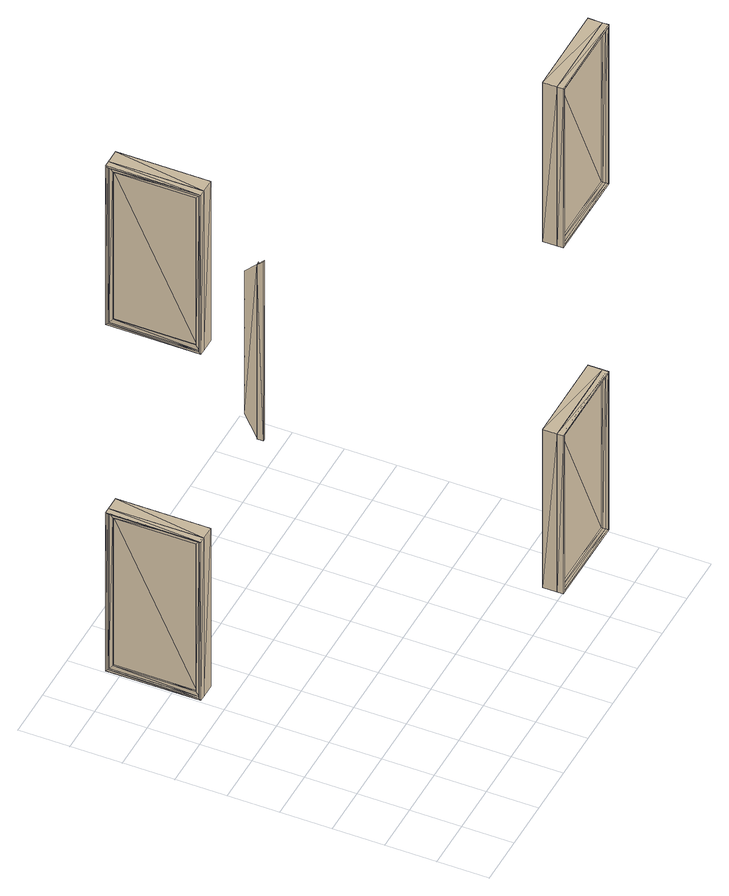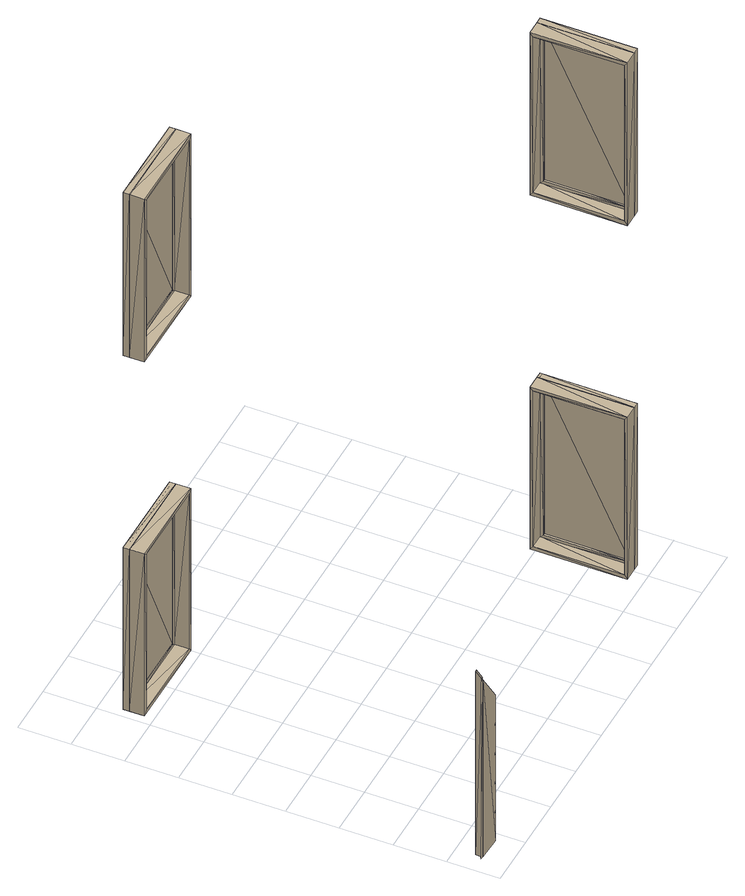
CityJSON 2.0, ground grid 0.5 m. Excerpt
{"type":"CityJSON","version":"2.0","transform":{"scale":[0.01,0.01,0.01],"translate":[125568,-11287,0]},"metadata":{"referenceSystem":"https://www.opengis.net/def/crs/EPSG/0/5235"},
"CityObjects":{
"building1":{"type":"Building","children":["building1-1","building1-2","building1-3","building1-4","building1-5"]},
"building1-1":{"type":"BuildingInstallation","attributes":{"ifc_type":"IfcWindow","name":"M_Fixed:0915 x 1830mm:354238"},"parents":["building1"],"geometry":[{"type":"MultiSurface","lod":"2.2","boundaries":[[[0,1,2]],[[3,0,2]],[[3,2,4]],[[5,3,4]],[[5,4,6]],[[7,5,6]],[[7,6,1]],[[0,7,1]],[[2,1,4]],[[1,6,4]],[[5,0,3]],[[5,7,0]],[[8,9,10]],[[11,8,10]],[[11,10,12]],[[13,11,12]],[[13,12,14]],[[15,13,14]],[[15,14,9]],[[8,15,9]],[[16,17,18]],[[19,16,18]],[[19,18,20]],[[21,19,20]],[[21,20,22]],[[23,21,22]],[[23,22,17]],[[16,23,17]],[[9,17,22]],[[9,22,10]],[[9,14,18]],[[17,9,18]],[[18,14,20]],[[22,20,12]],[[10,22,12]],[[20,14,12]],[[23,16,8]],[[11,23,8]],[[19,15,8]],[[19,8,16]],[[21,15,19]],[[13,21,23]],[[13,23,11]],[[13,15,21]],[[24,25,26]],[[27,24,26]],[[27,26,28]],[[29,27,28]],[[29,28,30]],[[31,29,30]],[[31,30,25]],[[24,31,25]],[[32,9,14]],[[33,32,14]],[[33,14,12]],[[34,33,12]],[[34,12,10]],[[35,34,10]],[[35,10,9]],[[32,35,9]],[[25,9,10]],[[25,10,26]],[[14,9,30]],[[9,25,30]],[[14,30,12]],[[10,12,28]],[[26,10,28]],[[12,30,28]],[[35,32,24]],[[27,35,24]],[[31,32,33]],[[31,24,32]],[[34,31,33]],[[29,34,35]],[[29,35,27]],[[29,31,34]],[[25,36,37]],[[26,25,37]],[[26,37,38]],[[28,26,38]],[[28,38,39]],[[30,28,39]],[[30,39,36]],[[25,30,36]],[[40,41,42]],[[43,40,42]],[[43,42,44]],[[45,43,44]],[[45,44,46]],[[47,45,46]],[[47,46,41]],[[40,47,41]],[[41,46,37]],[[36,41,37]],[[36,39,42]],[[41,36,42]],[[44,42,38]],[[46,44,38]],[[42,39,38]],[[37,46,38]],[[26,47,40]],[[26,40,25]],[[43,30,25]],[[43,25,40]],[[28,43,45]],[[28,45,47]],[[28,30,43]],[[28,47,26]]]}]},
"building1-2":{"type":"BuildingInstallation","attributes":{"ifc_type":"IfcWindow","name":"M_Fixed:0915 x 1830mm:355162"},"parents":["building1"],"geometry":[{"type":"MultiSurface","lod":"2.2","boundaries":[[[48,49,50]],[[51,48,50]],[[51,50,52]],[[53,51,52]],[[53,52,54]],[[55,53,54]],[[55,54,49]],[[48,55,49]],[[50,49,52]],[[49,54,52]],[[53,48,51]],[[53,55,48]],[[56,57,58]],[[59,56,58]],[[59,58,60]],[[61,59,60]],[[61,60,62]],[[63,61,62]],[[63,62,57]],[[56,63,57]],[[64,65,66]],[[67,64,66]],[[67,66,68]],[[69,67,68]],[[69,68,70]],[[71,69,70]],[[71,70,65]],[[64,71,65]],[[57,65,70]],[[57,70,58]],[[57,62,66]],[[65,57,66]],[[66,62,68]],[[70,68,60]],[[58,70,60]],[[68,62,60]],[[71,64,56]],[[59,71,56]],[[67,63,56]],[[67,56,64]],[[69,63,67]],[[61,69,71]],[[61,71,59]],[[61,63,69]],[[72,73,74]],[[75,72,74]],[[75,74,76]],[[77,75,76]],[[77,76,78]],[[79,77,78]],[[79,78,73]],[[72,79,73]],[[80,57,62]],[[81,80,62]],[[81,62,60]],[[82,81,60]],[[82,60,58]],[[83,82,58]],[[83,58,57]],[[80,83,57]],[[73,57,58]],[[73,58,74]],[[62,57,78]],[[57,73,78]],[[62,78,60]],[[58,60,76]],[[74,58,76]],[[60,78,76]],[[83,80,72]],[[75,83,72]],[[79,80,81]],[[79,72,80]],[[82,79,81]],[[77,82,83]],[[77,83,75]],[[77,79,82]],[[73,84,85]],[[74,73,85]],[[74,85,86]],[[76,74,86]],[[76,86,87]],[[78,76,87]],[[78,87,84]],[[73,78,84]],[[88,89,90]],[[91,88,90]],[[91,90,92]],[[93,91,92]],[[93,92,94]],[[95,93,94]],[[95,94,89]],[[88,95,89]],[[89,94,85]],[[84,89,85]],[[84,87,90]],[[89,84,90]],[[92,90,86]],[[94,92,86]],[[90,87,86]],[[85,94,86]],[[74,95,88]],[[74,88,73]],[[91,78,73]],[[91,73,88]],[[76,91,93]],[[76,93,95]],[[76,78,91]],[[76,95,74]]]}]},
"building1-3":{"type":"BuildingInstallation","attributes":{"ifc_type":"IfcWindow","name":"M_Fixed:0915 x 1830mm:354395"},"parents":["building1"],"geometry":[{"type":"MultiSurface","lod":"2.2","boundaries":[[[96,97,98]],[[99,96,98]],[[99,98,100]],[[101,99,100]],[[101,100,102]],[[103,101,102]],[[103,102,97]],[[96,103,97]],[[98,97,100]],[[97,102,100]],[[101,96,99]],[[101,103,96]],[[104,105,106]],[[107,104,106]],[[107,106,108]],[[109,107,108]],[[109,108,110]],[[111,109,110]],[[111,110,105]],[[104,111,105]],[[112,113,114]],[[115,112,114]],[[115,114,116]],[[117,115,116]],[[117,116,118]],[[119,117,118]],[[119,118,113]],[[112,119,113]],[[105,113,118]],[[105,118,106]],[[105,110,114]],[[113,105,114]],[[114,110,116]],[[118,116,108]],[[106,118,108]],[[116,110,108]],[[119,112,104]],[[107,119,104]],[[115,111,104]],[[115,104,112]],[[117,111,115]],[[109,117,119]],[[109,119,107]],[[109,111,117]],[[120,121,122]],[[123,120,122]],[[123,122,124]],[[125,123,124]],[[125,124,126]],[[127,125,126]],[[127,126,121]],[[120,127,121]],[[128,105,110]],[[129,128,110]],[[129,110,108]],[[130,129,108]],[[130,108,106]],[[131,130,106]],[[131,106,105]],[[128,131,105]],[[121,105,106]],[[121,106,122]],[[110,105,126]],[[105,121,126]],[[110,126,108]],[[106,108,124]],[[122,106,124]],[[108,126,124]],[[131,128,120]],[[123,131,120]],[[127,128,129]],[[127,120,128]],[[130,127,129]],[[125,130,131]],[[125,131,123]],[[125,127,130]],[[121,132,133]],[[122,121,133]],[[122,133,134]],[[124,122,134]],[[124,134,135]],[[126,124,135]],[[126,135,132]],[[121,126,132]],[[136,137,138]],[[139,136,138]],[[139,138,140]],[[141,139,140]],[[141,140,142]],[[143,141,142]],[[143,142,137]],[[136,143,137]],[[137,142,133]],[[132,137,133]],[[132,135,138]],[[137,132,138]],[[140,138,134]],[[142,140,134]],[[138,135,134]],[[133,142,134]],[[122,143,136]],[[122,136,121]],[[139,126,121]],[[139,121,136]],[[124,139,141]],[[124,141,143]],[[124,126,139]],[[124,143,122]]]}]},
"building1-4":{"type":"BuildingInstallation","attributes":{"ifc_type":"IfcWindow","name":"M_Fixed:0915 x 1830mm:355163"},"parents":["building1"],"geometry":[{"type":"MultiSurface","lod":"2.2","boundaries":[[[144,145,146]],[[147,144,146]],[[147,146,148]],[[149,147,148]],[[149,148,150]],[[151,149,150]],[[151,150,145]],[[144,151,145]],[[146,145,148]],[[145,150,148]],[[149,144,147]],[[149,151,144]],[[152,153,154]],[[155,152,154]],[[155,154,156]],[[157,155,156]],[[157,156,158]],[[159,157,158]],[[159,158,153]],[[152,159,153]],[[160,161,162]],[[163,160,162]],[[163,162,164]],[[165,163,164]],[[165,164,166]],[[167,165,166]],[[167,166,161]],[[160,167,161]],[[153,161,166]],[[153,166,154]],[[153,158,162]],[[161,153,162]],[[162,158,164]],[[166,164,156]],[[154,166,156]],[[164,158,156]],[[167,160,152]],[[155,167,152]],[[163,159,152]],[[163,152,160]],[[165,159,163]],[[157,165,167]],[[157,167,155]],[[157,159,165]],[[168,169,170]],[[171,168,170]],[[171,170,172]],[[173,171,172]],[[173,172,174]],[[175,173,174]],[[175,174,169]],[[168,175,169]],[[176,153,158]],[[177,176,158]],[[177,158,156]],[[178,177,156]],[[178,156,154]],[[179,178,154]],[[179,154,153]],[[176,179,153]],[[169,153,154]],[[169,154,170]],[[158,153,174]],[[153,169,174]],[[158,174,156]],[[154,156,172]],[[170,154,172]],[[156,174,172]],[[179,176,168]],[[171,179,168]],[[175,176,177]],[[175,168,176]],[[178,175,177]],[[173,178,179]],[[173,179,171]],[[173,175,178]],[[169,180,181]],[[170,169,181]],[[170,181,182]],[[172,170,182]],[[172,182,183]],[[174,172,183]],[[174,183,180]],[[169,174,180]],[[184,185,186]],[[187,184,186]],[[187,186,188]],[[189,187,188]],[[189,188,190]],[[191,189,190]],[[191,190,185]],[[184,191,185]],[[185,190,181]],[[180,185,181]],[[180,183,186]],[[185,180,186]],[[188,186,182]],[[190,188,182]],[[186,183,182]],[[181,190,182]],[[170,191,184]],[[170,184,169]],[[187,174,169]],[[187,169,184]],[[172,187,189]],[[172,189,191]],[[172,174,187]],[[172,191,170]]]}]},
"building1-5":{"type":"BuildingInstallation","attributes":{"ifc_type":"IfcDoor","name":"M_Door-Interior-Double-Full Glass-Wood:1500 x 2000mm:353875"},"parents":["building1"],"geometry":[{"type":"MultiSurface","lod":"2.2","boundaries":[[[192,193,194]],[[195,192,194]],[[193,196,194]],[[195,194,197]],[[194,196,198]],[[194,198,197]],[[193,198,196]],[[197,199,195]],[[193,199,198]],[[198,199,197]],[[200,201,202]],[[200,203,201]],[[201,203,204]],[[204,200,203]],[[205,203,200]],[[200,206,203]],[[207,206,200]],[[208,209,210]],[[211,212,213]],[[214,215,216]],[[217,218,219]],[[208,220,209]],[[221,211,213]],[[214,222,215]],[[217,223,218]]]}]}
},
"vertices":[
[25,265,207],[25,265,37],[26,265,37],[26,265,207],[26,344,37],[26,344,207],[25,344,37],[25,344,207],[24,261,212],[28,261,212],[28,348,212],[24,348,212],[28,348,32],[24,348,32],[28,261,32],[24,261,32],[24,265,207],[28,265,207],[28,265,37],[24,265,37],[28,344,37],[24,344,37],[28,344,207],[24,344,207],[22,259,213],[28,259,213],[28,350,213],[22,350,213],[28,350,30],[22,350,30],[28,259,30],[22,259,30],[22,261,212],[22,261,32],[22,348,32],[22,348,212],[42,259,213],[42,350,213],[42,350,30],[42,259,30],[28,262,210],[42,262,210],[42,262,34],[28,262,34],[42,347,34],[28,347,34],[42,347,210],[28,347,210],
[25,265,607],[25,265,437],[26,265,437],[26,265,607],[26,344,437],[26,344,607],[25,344,437],[25,344,607],[24,261,612],[28,261,612],[28,348,612],[24,348,612],[28,348,432],[24,348,432],[28,261,432],[24,261,432],[24,265,607],[28,265,607],[28,265,437],[24,265,437],[28,344,437],[24,344,437],[28,344,607],[24,344,607],[22,259,614],[28,259,614],[28,350,614],[22,350,614],[28,350,430],[22,350,430],[28,259,430],[22,259,430],[22,261,612],[22,261,432],[22,348,432],[22,348,612],[42,259,614],[42,350,614],[42,350,430],[42,259,430],[28,262,610],[42,262,610],[42,262,434],[28,262,434],[42,347,434],[28,347,434],[42,347,610],[28,347,610],
[365,39,207],[365,39,37],[365,40,37],[365,40,207],[286,40,37],[286,40,207],[286,39,37],[286,39,207],[370,37,212],[370,41,212],[282,41,212],[282,37,212],[282,41,32],[282,37,32],[370,41,32],[370,37,32],[365,37,207],[365,41,207],[365,41,37],[365,37,37],[286,41,37],[286,37,37],[286,41,207],[286,37,207],[372,35,213],[372,41,213],[280,41,213],[280,35,213],[280,41,30],[280,35,30],[372,41,30],[372,35,30],[370,35,212],[370,35,32],[282,35,32],[282,35,212],[372,55,213],[280,55,213],[280,55,30],[372,55,30],[368,41,210],[368,55,210],[368,55,34],[368,41,34],[283,55,34],[283,41,34],[283,55,210],[283,41,210],
[365,39,607],[365,39,437],[365,40,437],[365,40,607],[286,40,437],[286,40,607],[286,39,437],[286,39,607],[370,37,612],[370,41,612],[282,41,612],[282,37,612],[282,41,432],[282,37,432],[370,41,432],[370,37,432],[365,37,607],[365,41,607],[365,41,437],[365,37,437],[286,41,437],[286,37,437],[286,41,607],[286,37,607],[372,35,614],[372,41,614],[280,41,614],[280,35,614],[280,41,430],[280,35,430],[372,41,430],[372,35,430],[370,35,612],[370,35,432],[282,35,432],[282,35,612],[372,55,614],[280,55,614],[280,55,430],[372,55,430],[368,41,610],[368,55,610],[368,55,434],[368,41,434],[283,55,434],[283,41,434],[283,55,610],[283,41,610],
[380,368,207],[380,374,201],[380,368,0],[382,368,207],[380,374,0],[382,368,0],[382,374,0],[382,374,201],[382,375,200],[382,373,0],[382,373,202],[382,375,0],[385,375,0],[385,375,200],[382,387,23],[382,387,188],[383,387,154],[382,387,156],[382,387,154],[382,387,123],[382,387,121],[383,387,121],[383,387,88],[382,387,90],[382,387,88],[383,387,55],[382,387,57],[382,387,55],[383,387,156],[383,387,123],[383,387,90],[383,387,57]
]}
